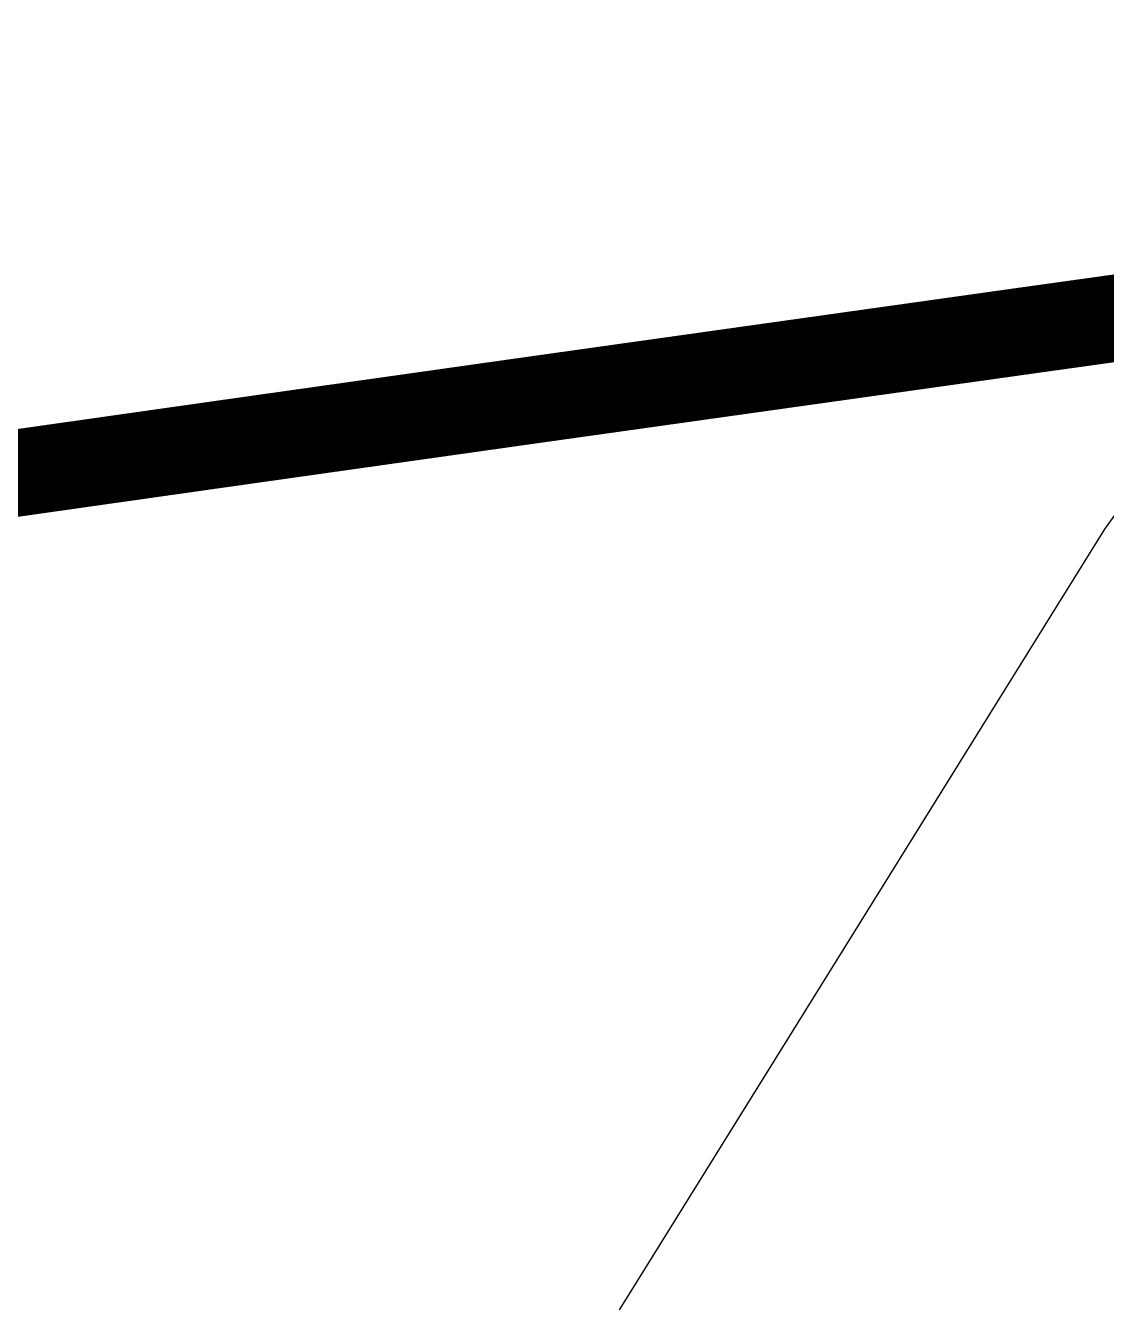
# Model space of a CAD drawing. Header units: inches. Extents: x -7 to 348, y -14 to 159.
# Drawn here: x 18.1079 to 18.2657, y 31.1601 to 31.3465 of the extents above; entities that cross this region are included whole.
import ezdxf

# ---------------------------------------------------------------- set-up
doc = ezdxf.new("R2010")
doc.units = ezdxf.units.IN
for name, color, linetype in [('Bottom Solder', 6, 'Continuous'), ('Dimension', 6, 'Continuous'), ('Fabrication', 76, 'Continuous'), ('Top Layer', 1, 'Continuous')]:
    doc.layers.add(name, color=color, linetype=linetype)

msp = doc.modelspace()

# ---------------------------------------------------------------- hatches: boundary and pattern name
at = {"layer": 'Bottom Solder'}
h = msp.add_hatch(color=6, dxfattribs=at)
edge = h.paths.add_edge_path()
edge.add_arc((18.57308, 30.85413), 0.4016, 0, 360)

# ---------------------------------------------------------------- linework, layer by layer
at = {"layer": 'Dimension'}
for points in [[(58.31, 19.467, 0.254, 0.254, 1), (13.31, 19.467, 0.254, 0.254, 1)], [(54.56034, 19.46693, 0.254, 0.254, 1), (17.06033, 19.46693, 0.254, 0.254, 1)]]:
    msp.add_lwpolyline(points, format="xyseb", close=True, dxfattribs=at)
at = {"layer": 'Fabrication'}
for points in [[(53.19355, 31.33267, 0.0127, 0.0127, -1.1671), (15.67509, 13.58703, 0.0127, 0.0127, 0)], [(53.19355, 31.33267, 0.0127, 0.0127, -1.1671), (15.67509, 13.58703, 0.0127, 0.0127, 0)], [(53.19355, 31.33267, 0.0127, 0.0127, -1.1671), (15.67509, 13.58703, 0.0127, 0.0127, 0)], [(53.19355, 31.33267, 0.0127, 0.0127, -1.1671), (15.67509, 13.58703, 0.0127, 0.0127, 0)], [(15.67533, 25.51295, 0.0127, 0.0127, -0.076993), (18.42319, 31.32543, 0.0127, 0.0127, 0)], [(15.67533, 25.51295, 0.0127, 0.0127, -0.076993), (18.42319, 31.32543, 0.0127, 0.0127, 0)], [(15.67533, 25.51295, 0.0127, 0.0127, -0.076993), (18.42319, 31.32543, 0.0127, 0.0127, 0)], [(15.67533, 25.51295, 0.0127, 0.0127, -0.076993), (18.42319, 31.32543, 0.0127, 0.0127, 0)], [(18.25517, 31.30215, 0.0127, 0.0127, 0), (18.2723, 31.30454, 0.0127, 0.0127, 0)], [(18.25517, 31.30215, 0.0127, 0.0127, 0), (18.2723, 31.30454, 0.0127, 0.0127, 0)], [(18.18168, 31.29182, 0.0127, 0.0127, 0), (18.25517, 31.30215, 0.0127, 0.0127, 0)], [(18.18168, 31.29182, 0.0127, 0.0127, 0), (18.25517, 31.30215, 0.0127, 0.0127, 0)], [(18.14241, 31.28627, 0.0127, 0.0127, 0), (18.18168, 31.29182, 0.0127, 0.0127, 0)], [(18.14241, 31.28627, 0.0127, 0.0127, 0), (18.18168, 31.29182, 0.0127, 0.0127, 0)], [(18.1181, 31.28282, 0.0127, 0.0127, 0), (18.14241, 31.28627, 0.0127, 0.0127, 0)], [(18.1181, 31.28282, 0.0127, 0.0127, 0), (18.14241, 31.28627, 0.0127, 0.0127, 0)], [(18.09771, 31.27992, 0.0127, 0.0127, 0), (18.1181, 31.28282, 0.0127, 0.0127, 0)], [(18.09771, 31.27992, 0.0127, 0.0127, 0), (18.1181, 31.28282, 0.0127, 0.0127, 0)]]:
    msp.add_lwpolyline(points, format="xyseb", dxfattribs=at)
for points in [[(18.25199, 31.30215, 0.00635, 0.00635, 1), (18.25834, 31.30215, 0.00635, 0.00635, 1)], [(18.25199, 31.30215, 0.00635, 0.00635, 1), (18.25834, 31.30215, 0.00635, 0.00635, 1)], [(18.25199, 31.30215, 0.00635, 0.00635, 1), (18.25834, 31.30215, 0.00635, 0.00635, 1)], [(18.25199, 31.30215, 0.00635, 0.00635, 1), (18.25834, 31.30215, 0.00635, 0.00635, 1)], [(18.1785, 31.29182, 0.00635, 0.00635, 1), (18.18485, 31.29182, 0.00635, 0.00635, 1)], [(18.1785, 31.29182, 0.00635, 0.00635, 1), (18.18485, 31.29182, 0.00635, 0.00635, 1)], [(18.1785, 31.29182, 0.00635, 0.00635, 1), (18.18485, 31.29182, 0.00635, 0.00635, 1)], [(18.1785, 31.29182, 0.00635, 0.00635, 1), (18.18485, 31.29182, 0.00635, 0.00635, 1)], [(18.13924, 31.28627, 0.00635, 0.00635, 1), (18.14559, 31.28627, 0.00635, 0.00635, 1)], [(18.13924, 31.28627, 0.00635, 0.00635, 1), (18.14559, 31.28627, 0.00635, 0.00635, 1)], [(18.13924, 31.28627, 0.00635, 0.00635, 1), (18.14559, 31.28627, 0.00635, 0.00635, 1)], [(18.13924, 31.28627, 0.00635, 0.00635, 1), (18.14559, 31.28627, 0.00635, 0.00635, 1)], [(18.11493, 31.28282, 0.00635, 0.00635, 1), (18.12128, 31.28282, 0.00635, 0.00635, 1)], [(18.11493, 31.28282, 0.00635, 0.00635, 1), (18.12128, 31.28282, 0.00635, 0.00635, 1)], [(18.11493, 31.28282, 0.00635, 0.00635, 1), (18.12128, 31.28282, 0.00635, 0.00635, 1)], [(18.11493, 31.28282, 0.00635, 0.00635, 1), (18.12128, 31.28282, 0.00635, 0.00635, 1)]]:
    msp.add_lwpolyline(points, format="xyseb", close=True, dxfattribs=at)
at = {"layer": 'Top Layer'}
for p, q in [((18.26549, 31.27301), (19.0698, 32.39543)), ((17.59824, 30.19999), (18.26549, 31.27301))]:
    msp.add_line(p, q, dxfattribs=at)
msp.add_lwpolyline([(14.24462, 13.13485, 2.032, 2.032, -0.267603), (19.4524, 34.99795, 2.032, 2.032, 0)], format="xyseb", dxfattribs=at)

doc.saveas('drawing.dxf')
